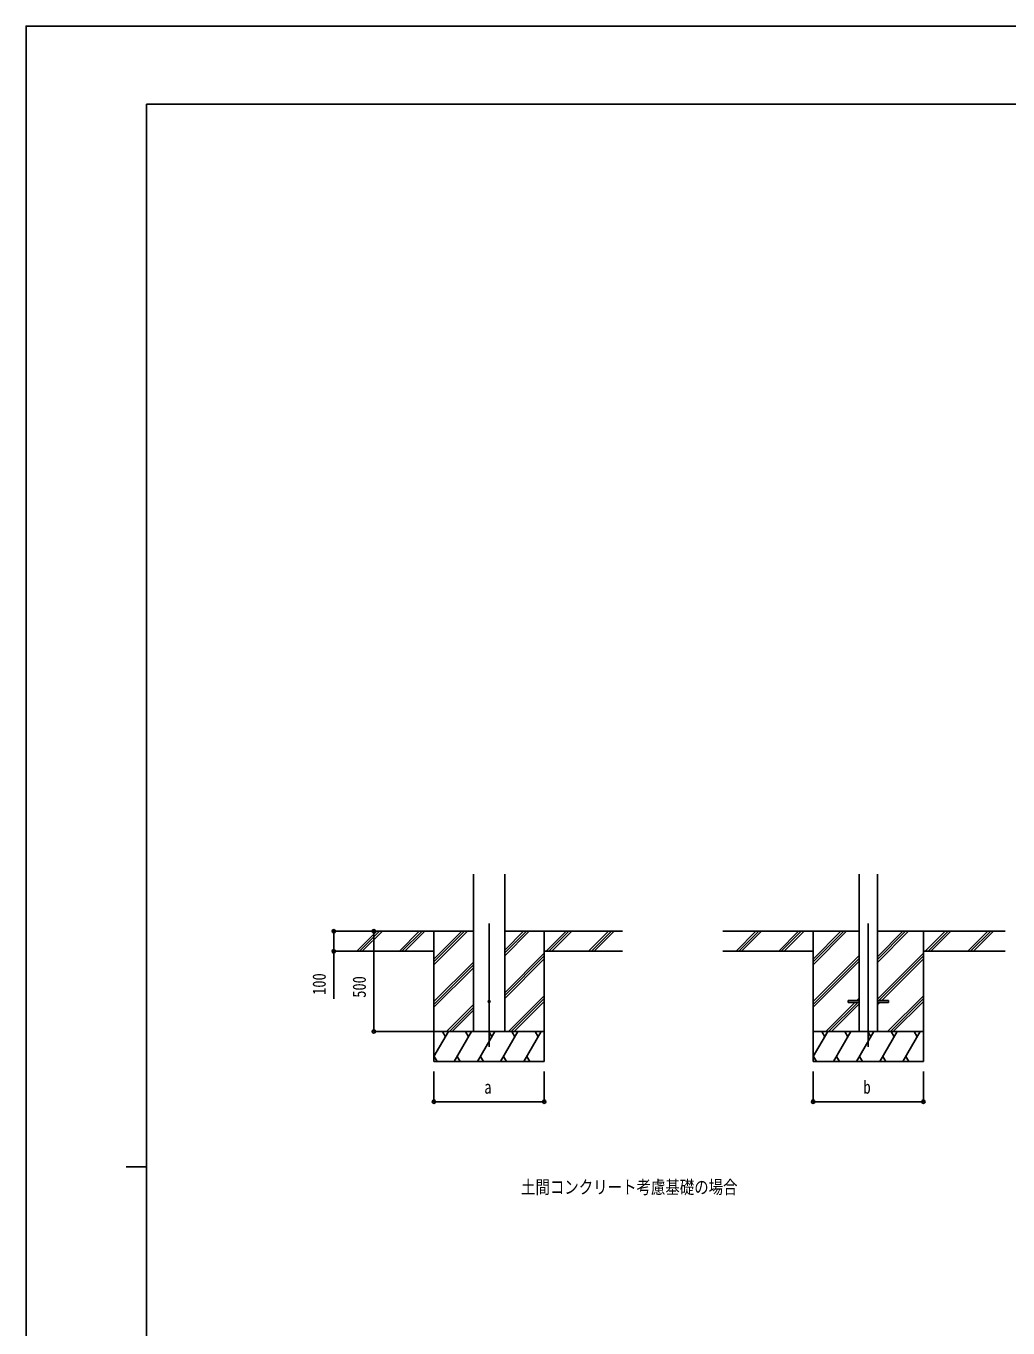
# Model space of a CAD drawing. Units: millimetres, scale not verified. Extents: x -8410 to 8410, y -5940 to 5940.
# Drawn here: x -8410 to -3512, y -554 to 5940 of the extents above; entities that cross this region are included whole.
import ezdxf
from ezdxf.enums import TextEntityAlignment as Align

# ---------------------------------------------------------------- set-up
doc = ezdxf.new("R2010")
doc.units = ezdxf.units.MM
doc.header["$LTSCALE"] = 30
for name, color, linetype in [('0-2_USER1', 3, 'Continuous'), ('0-3_YKK_12', 2, 'Continuous'), ('0-4_YKK_13', 4, 'Continuous'), ('0-5_YKK_A1', 4, 'Continuous'), ('0-6_YKK_D', 6, 'Continuous'), ('0-7_YKK_ZWAK', 7, 'Continuous')]:
    doc.layers.add(name, color=color, linetype=linetype)
doc.styles.add('ＭＳ ゴシック', font='')
doc.styles.get('ＭＳ ゴシック').set_extended_font_data('MS Gothic')

msp = doc.modelspace()

# ---------------------------------------------------------------- linework, layer by layer
at = {"layer": '0-3_YKK_12'}
for p, q in [((-6100.31, 848.37), (-6100.31, 1464.4)), ((-4208.74, 848.37), (-4208.74, 1464.4))]:
    msp.add_line(p, q, dxfattribs=at)
at = {"layer": '0-4_YKK_13'}
for p, q in [((-4308.74, 1079.42), (-4308.74, 1070.42)), ((-4308.74, 1079.42), (-4253.94, 1079.42)), ((-4308.74, 1070.42), (-4253.94, 1070.42)), ((-4163.54, 1079.42), (-4108.74, 1079.42)), ((-4163.54, 1070.42), (-4108.74, 1070.42)), ((-4108.74, 1079.42), (-4108.74, 1070.42))]:
    msp.add_line(p, q, dxfattribs=at)
msp.add_circle((-6100.31, 1074.92), 5, dxfattribs=at)
at = {"layer": '0-5_YKK_A1'}
for p, q in [((-6178.06, 924.92), (-6178.06, 1710.27)), ((-6022.56, 924.92), (-6022.56, 1710.27)), ((-4253.94, 1710.27), (-4253.94, 924.92)), ((-4163.54, 1710.27), (-4163.54, 924.92)), ((-6178.06, 1424.92), (-6826.26, 1424.92)), ((-6759.58, 1326.33), (-6660.98, 1424.92)), ((-6746.84, 1324.92), (-6646.84, 1424.92)), ((-6732.7, 1324.92), (-6632.69, 1424.92)), ((-6547.44, 1326.33), (-6448.85, 1424.92)), ((-6534.71, 1324.92), (-6434.7, 1424.92)), ((-6520.56, 1324.92), (-6420.56, 1424.92)), ((-6375.31, 1424.92), (-6375.31, 774.92)), ((-6375.31, 1258.04), (-6208.43, 1424.92)), ((-6375.31, 1272.18), (-6222.57, 1424.92)), ((-6375.31, 1286.33), (-6236.71, 1424.92)), ((-6022.56, 1302.42), (-5900.06, 1424.92)), ((-6022.56, 1316.57), (-5914.2, 1424.92)), ((-6022.56, 1330.71), (-5928.35, 1424.92)), ((-6022.56, 1424.92), (-5434.69, 1424.92)), ((-5825.31, 1424.92), (-5825.31, 774.92)), ((-5816.22, 1324.92), (-5716.21, 1424.92)), ((-5802.07, 1324.92), (-5702.07, 1424.92)), ((-5787.93, 1324.92), (-5687.93, 1424.92)), ((-5604.08, 1324.92), (-5504.08, 1424.92)), ((-5589.94, 1324.92), (-5489.94, 1424.92)), ((-5575.8, 1324.92), (-5475.8, 1424.92)), ((-4253.94, 1424.92), (-4934.69, 1424.92)), ((-4868.01, 1326.33), (-4769.41, 1424.92)), ((-4855.27, 1324.92), (-4755.27, 1424.92)), ((-4841.12, 1324.92), (-4741.12, 1424.92)), ((-4655.87, 1326.33), (-4557.28, 1424.92)), ((-4643.14, 1324.92), (-4543.13, 1424.92)), ((-4628.99, 1324.92), (-4528.99, 1424.92)), ((-4483.74, 1424.92), (-4483.74, 774.92)), ((-4483.74, 1258.04), (-4316.86, 1424.92)), ((-4483.74, 1272.18), (-4331, 1424.92)), ((-4483.74, 1286.33), (-4345.14, 1424.92)), ((-4163.54, 1269.87), (-4008.49, 1424.92)), ((-4163.54, 1284.02), (-4022.63, 1424.92)), ((-4163.54, 1298.16), (-4036.78, 1424.92)), ((-4163.54, 1424.92), (-3525.54, 1424.92)), ((-3933.74, 1424.92), (-3933.74, 774.92)), ((-3924.65, 1324.92), (-3824.64, 1424.92)), ((-3910.5, 1324.92), (-3810.5, 1424.92)), ((-3896.36, 1324.92), (-3796.36, 1424.92)), ((-3712.51, 1324.92), (-3612.51, 1424.92)), ((-3698.37, 1324.92), (-3598.37, 1424.92)), ((-3684.23, 1324.92), (-3584.23, 1424.92)), ((-6375.31, 1324.92), (-6826.26, 1324.92)), ((-6022.56, 1118.58), (-5825.31, 1315.83)), ((-6022.56, 1104.44), (-5825.31, 1301.68)), ((-5825.31, 1324.92), (-5434.69, 1324.92)), ((-4483.74, 1324.92), (-4934.69, 1324.92)), ((-4483.74, 1074.2), (-4253.94, 1303.99)), ((-4163.54, 1086.03), (-3933.74, 1315.83)), ((-4156.01, 1079.42), (-3933.74, 1301.68)), ((-3933.74, 1324.92), (-3525.54, 1324.92)), ((-6375.31, 1074.2), (-6178.06, 1271.44)), ((-6375.31, 1060.05), (-6178.06, 1257.3)), ((-6375.31, 1045.91), (-6178.06, 1243.16)), ((-6022.56, 1090.29), (-5825.31, 1287.54)), ((-4483.74, 1060.05), (-4253.94, 1289.85)), ((-4483.74, 1045.91), (-4253.94, 1275.71)), ((-4141.86, 1079.42), (-3933.74, 1287.54)), ((-6312.45, 924.92), (-6178.06, 1059.31)), ((-6298.31, 924.92), (-6178.06, 1045.17)), ((-6004.09, 924.92), (-5825.31, 1103.69)), ((-5989.95, 924.92), (-5825.31, 1089.55)), ((-5975.8, 924.92), (-5825.31, 1075.41)), ((-4420.88, 924.92), (-4275.38, 1070.42)), ((-4406.74, 924.92), (-4261.24, 1070.42)), ((-4392.6, 924.92), (-4253.94, 1063.58)), ((-4266.38, 1079.42), (-4253.94, 1091.86)), ((-4163.54, 1057.74), (-4150.86, 1070.42)), ((-4112.52, 924.92), (-3933.74, 1103.69)), ((-4098.37, 924.92), (-3933.74, 1089.55)), ((-4084.23, 924.92), (-3933.74, 1075.41)), ((-6284.17, 924.92), (-6178.06, 1031.03)), ((-5825.31, 924.92), (-6375.31, 924.92)), ((-6375.31, 799.47), (-6302.88, 924.92)), ((-6317.88, 898.94), (-6332.89, 924.92)), ((-6274.02, 774.92), (-6187.41, 924.92)), ((-6202.41, 898.94), (-6217.41, 924.92)), ((-6158.55, 774.92), (-6071.94, 924.92)), ((-6086.94, 898.94), (-6101.95, 924.92)), ((-6043.08, 774.92), (-5956.47, 924.92)), ((-5971.47, 898.94), (-5986.48, 924.92)), ((-5927.61, 774.92), (-5841, 924.92)), ((-5856, 898.94), (-5871, 924.92)), ((-3933.74, 924.92), (-4483.74, 924.92)), ((-4483.74, 799.47), (-4411.31, 924.92)), ((-4426.31, 898.94), (-4441.32, 924.92)), ((-4382.45, 774.92), (-4295.84, 924.92)), ((-4310.84, 898.94), (-4325.84, 924.92)), ((-4266.98, 774.92), (-4180.37, 924.92)), ((-4195.37, 898.94), (-4210.38, 924.92)), ((-4151.51, 774.92), (-4064.9, 924.92)), ((-4079.9, 898.94), (-4094.9, 924.92)), ((-4036.04, 774.92), (-3949.43, 924.92)), ((-3964.43, 898.94), (-3979.43, 924.92)), ((-6374.49, 800.9), (-6359.49, 774.92)), ((-6259.02, 800.9), (-6244.02, 774.92)), ((-6143.55, 800.9), (-6128.55, 774.92)), ((-6028.08, 800.9), (-6013.08, 774.92)), ((-5912.61, 800.9), (-5897.61, 774.92)), ((-4482.92, 800.9), (-4467.92, 774.92)), ((-4367.45, 800.9), (-4352.45, 774.92)), ((-4251.98, 800.9), (-4236.98, 774.92)), ((-4136.51, 800.9), (-4121.51, 774.92)), ((-4021.04, 800.9), (-4006.04, 774.92)), ((-6375.31, 774.92), (-5825.31, 774.92)), ((-4483.74, 774.92), (-3933.74, 774.92))]:
    msp.add_line(p, q, dxfattribs=at)
at = {"layer": '0-6_YKK_D'}
for p, q in [((-6760.65, 1424.92), (-6876.31, 1424.92)), ((-6601.37, 1424.92), (-6676.31, 1424.92)), ((-6675.31, 1424.92), (-6675.31, 924.92)), ((-6760.65, 1324.92), (-6876.31, 1324.92)), ((-6376.31, 924.92), (-6676.31, 924.92)), ((-6375.31, 724.92), (-6375.31, 573.92)), ((-5825.31, 724.92), (-5825.31, 573.92)), ((-4483.74, 724.92), (-4483.74, 573.92)), ((-3933.74, 724.92), (-3933.74, 573.92)), ((-6375.31, 574.92), (-5825.31, 574.92)), ((-4483.74, 574.92), (-3933.74, 574.92))]:
    msp.add_line(p, q, dxfattribs=at)
msp.add_lwpolyline([(-6875.31, 1424.92), (-6875.31, 1324.92), (-6875.31, 1087.72)], dxfattribs=at)
for centre in [(-6875.31, 1424.92), (-6675.31, 1424.92), (-6875.31, 1324.92), (-6675.31, 924.92), (-6375.31, 574.92), (-5825.31, 574.92), (-4483.74, 574.92), (-3933.74, 574.92)]:
    msp.add_circle(centre, 8.5, dxfattribs=at)
at = {"layer": '0-7_YKK_ZWAK'}
for p, q in [((7790.04, 5550), (-7809.96, 5550)), ((-7809.96, -5050), (-7809.96, 5550)), ((-7909.96, 250), (-7809.96, 250))]:
    msp.add_line(p, q, dxfattribs=at)
msp.add_lwpolyline([(-8410, -5940), (8410, -5940), (8410, 5940), (-8410, 5940)], close=True, dxfattribs=at)

# ---------------------------------------------------------------- texts
at = {"layer": '0-2_USER1', "style": 'ＭＳ ゴシック', "width": 0.8}
msp.add_text('土間コンクリート考慮基礎の場合', height=65.98, dxfattribs=at).set_placement((-5941, 96), align=Align.BOTTOM_LEFT)
at = {"layer": '0-6_YKK_D', "style": 'ＭＳ ゴシック', "width": 0.8}
for s, p in [('100', (-6895.31, 1107.72)), ('500', (-6695.31, 1093.32))]:
    msp.add_text(s, height=65.98, rotation=90, dxfattribs=at).set_placement(p, align=Align.BOTTOM_LEFT)
for s, p in [('a', (-6124.31, 594.92)), ('b', (-4232.74, 594.92))]:
    msp.add_text(s, height=65.98, dxfattribs=at).set_placement(p, align=Align.BOTTOM_LEFT)

doc.saveas('drawing.dxf')
